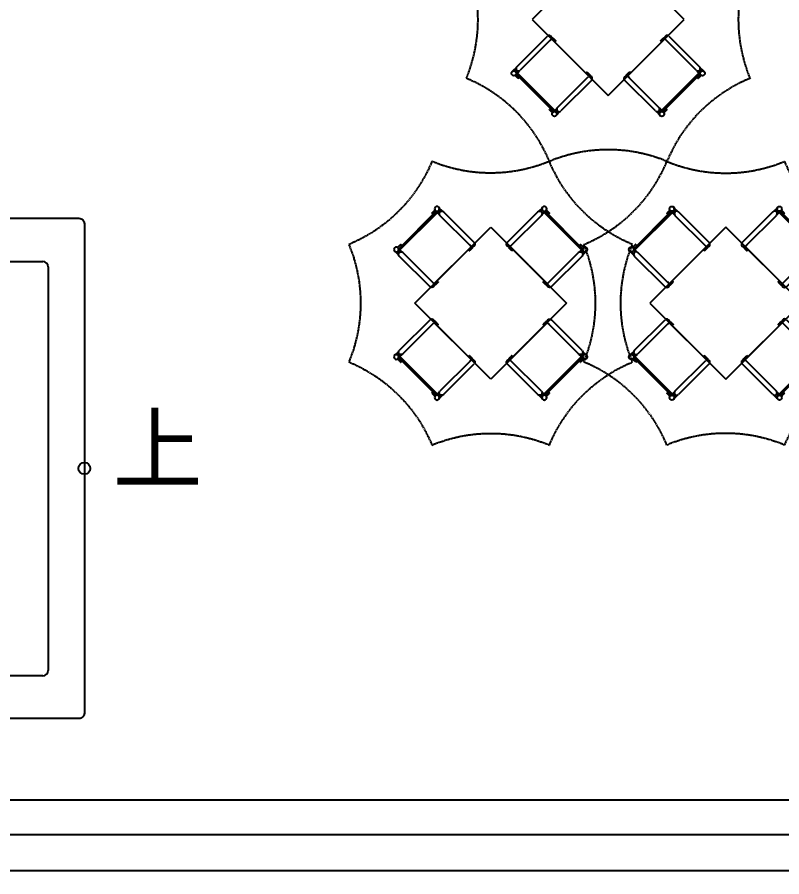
# Model space of a CAD drawing. Header units: millimetres. Extents: x -6033 to 120673, y -4970 to 90533.
# Drawn here: x 48032 to 55005, y 49717 to 57557 of the extents above; entities that cross this region are included whole.
import ezdxf

# ---------------------------------------------------------------- set-up
doc = ezdxf.new("R2010")
doc.units = ezdxf.units.MM
doc.linetypes.add('I-AR$0$ACAD_ISO02W100', pattern=[15, 12, -3])
for name, color, linetype in [('I-AR$0$A-stairs', 2, 'Continuous'), ('I-AR$0$FF-活动家具', 1, 'Continuous'), ('I-AR$0$ID-TEXT-HEADING-3', 3, 'Continuous'), ('I-AR$0$L-ELEV-MARK', 253, 'Continuous')]:
    doc.layers.add(name, color=color, linetype=linetype)
doc.layers.add('I-AR$0$I-SCOPE', color=252, linetype='Continuous', lineweight=35)
doc.styles.add('I-AR$0$MtXpl_', font='SimSun.ttf')

# ---------------------------------------------------------------- blocks, each defined once
blk = doc.blocks.new('I-AR$0$A$C5e96f56e')
at = {"layer": 'I-AR$0$L-ELEV-MARK', "color": 252, "linetype": 'I-AR$0$ACAD_ISO02W100'}
for centre, start, end in [((-989.9, 2389.9), 270, 315), ((989.9, 2389.9), 225, 270), ((-2389.9, 989.9), 315, 0), ((2389.9, 989.9), 180, 225), ((-2389.9, -989.9), 0, 45), ((2389.9, -989.9), 135, 180), ((-989.9, -2389.9), 45, 90), ((989.9, -2389.9), 90, 135)]:
    blk.add_arc(centre, 1400, start, end, dxfattribs=at)
blk = doc.blocks.new('I-AR$0$SGDFHGDH')
at = {"layer": 'I-AR$0$FF-活动家具', "lineweight": -3}
for p, q in [((270446.6, 260242.4), (270446.6, 260201.1)), ((270451.6, 260207.6), (270451.6, 260234.8)), ((270481.6, 260230.2), (270481.6, 260236.1)), ((270481.6, 260207.6), (270481.6, 260227.2)), ((270487.9, 260246.6), (270487.9, 260241.9)), ((270969.8, 260241.9), (270487.9, 260241.9)), ((270487.9, 260241.9), (270487.9, 260230.2)), ((270487.9, 260227.2), (270487.9, 260198.1)), ((270487.9, 260218.9), (270487.9, 260198.1)), ((270527.9, 260241.9), (270527.9, 260256.9)), ((270929.8, 260256.9), (270929.8, 260241.9)), ((270969.8, 260241.9), (270969.8, 260246.9)), ((270969.8, 260241.9), (270969.8, 260230.2)), ((270969.8, 260227.2), (270969.8, 260198.1)), ((270969.8, 260198.1), (270969.8, 260218.9)), ((270976.1, 260230.2), (270976.1, 260236.2)), ((270976.1, 260207.6), (270976.1, 260227.2)), ((270991.2, 260230.2), (270991.2, 260230.2)), ((271006.1, 260207.6), (271006.1, 260234.8)), ((271011.1, 260201.1), (271011.1, 260242.4)), ((270444.1, 259794.8), (270444.1, 260190.8)), ((270489.1, 260190.8), (270489.1, 259794.8)), ((270968.6, 259794.8), (270968.6, 260190.8)), ((271013.6, 260190.8), (271013.6, 259794.8)), ((271218.9, 259787.3), (270238.9, 259787.3)), ((270238.9, 259787.3), (270238.9, 258807.3)), ((270487.9, 259787.3), (270487.9, 259772.3)), ((270487.9, 259787.3), (270969.8, 259787.3)), ((270527.9, 259772.3), (270527.9, 259787.3)), ((270929.8, 259787.3), (270929.8, 259772.3)), ((270967.8, 259787.3), (270967.8, 259810.6)), ((270969.8, 259772.3), (270969.8, 259787.5)), ((271218.9, 258807.3), (271218.9, 259787.3)), ((269783.8, 259579.6), (269825.1, 259579.6)), ((270231.4, 259582.1), (269835.4, 259582.1)), ((271226.4, 259582.1), (271622.4, 259582.1)), ((271673.9, 259579.6), (271632.7, 259579.6)), ((269779.6, 259538.3), (269784.3, 259538.3)), ((269784.3, 259538.3), (269796, 259538.3)), ((269784.3, 259056.3), (269784.3, 259538.3)), ((269796, 259544.6), (269790.1, 259544.6)), ((269818.6, 259574.6), (269791.3, 259574.6)), ((269818.6, 259544.6), (269799, 259544.6)), ((269799, 259538.3), (269828.1, 259538.3)), ((269807.3, 259538.3), (269828.1, 259538.3)), ((269835.4, 259537.1), (270231.4, 259537.1)), ((270238.9, 259538.3), (270238.9, 259056.3)), ((270238.9, 259538.3), (270253.9, 259538.3)), ((271218.9, 259538.3), (271203.9, 259538.3)), ((271218.9, 259538.3), (271218.9, 259056.3)), ((271622.4, 259537.1), (271226.4, 259537.1)), ((271650.4, 259538.3), (271629.6, 259538.3)), ((271658.7, 259538.3), (271629.6, 259538.3)), ((271639.1, 259574.6), (271666.4, 259574.6)), ((271639.1, 259544.6), (271658.7, 259544.6)), ((271661.7, 259544.6), (271667.6, 259544.6)), ((271673.4, 259538.3), (271661.7, 259538.3)), ((271678.2, 259538.3), (271673.4, 259538.3)), ((271673.4, 259056.3), (271673.4, 259538.3)), ((269784.3, 259498.3), (269769.3, 259498.3)), ((270253.9, 259498.3), (270238.9, 259498.3)), ((271203.9, 259498.3), (271218.9, 259498.3)), ((271673.4, 259498.3), (271688.4, 259498.3)), ((269769.3, 259096.3), (269784.3, 259096.3)), ((269784.3, 259056.3), (269779.3, 259056.3)), ((269784.3, 259056.3), (269796, 259056.3)), ((269796, 259050), (269790, 259050)), ((269796, 259035), (269796, 259035)), ((269799, 259056.3), (269828.1, 259056.3)), ((269818.6, 259050), (269799, 259050)), ((269828.1, 259056.3), (269807.3, 259056.3)), ((270231.4, 259057.5), (269835.4, 259057.5)), ((270238.9, 259058.3), (270215.6, 259058.3)), ((270253.9, 259056.3), (270238.6, 259056.3)), ((270238.9, 259096.3), (270253.9, 259096.3)), ((271218.9, 259096.3), (271203.9, 259096.3)), ((271203.9, 259056.3), (271219.1, 259056.3)), ((271218.9, 259058.3), (271242.2, 259058.3)), ((271226.4, 259057.5), (271622.4, 259057.5)), ((271629.6, 259056.3), (271650.4, 259056.3)), ((271658.7, 259056.3), (271629.6, 259056.3)), ((271639.1, 259050), (271658.7, 259050)), ((271673.4, 259056.3), (271661.7, 259056.3)), ((271661.7, 259050), (271667.7, 259050)), ((271661.7, 259035), (271661.7, 259035)), ((271688.4, 259096.3), (271673.4, 259096.3)), ((271673.4, 259056.3), (271678.4, 259056.3)), ((269825.1, 259015), (269783.8, 259015)), ((269818.6, 259020), (269791.3, 259020)), ((269835.4, 259012.5), (270231.4, 259012.5)), ((271622.4, 259012.5), (271226.4, 259012.5)), ((271632.7, 259015), (271673.9, 259015)), ((271639.1, 259020), (271666.4, 259020)), ((270238.9, 258807.3), (271218.9, 258807.3)), ((270444.1, 258799.8), (270444.1, 258403.8)), ((270487.9, 258807.3), (270487.9, 258822.3)), ((270487.9, 258807.3), (270969.8, 258807.3)), ((270489.1, 258403.8), (270489.1, 258799.8)), ((270527.9, 258822.3), (270527.9, 258807.3)), ((270929.8, 258807.3), (270929.8, 258822.3)), ((270967.8, 258807.3), (270967.8, 258784)), ((270968.6, 258799.8), (270968.6, 258403.8)), ((270969.8, 258822.3), (270969.8, 258807.1)), ((271013.6, 258403.8), (271013.6, 258799.8)), ((270446.6, 258352.3), (270446.6, 258393.5)), ((270451.6, 258387.1), (270451.6, 258359.8)), ((270481.6, 258387.1), (270481.6, 258367.4)), ((270481.6, 258364.5), (270481.6, 258358.6)), ((270487.9, 258367.4), (270487.9, 258396.6)), ((270487.9, 258375.8), (270487.9, 258396.6)), ((270487.9, 258352.8), (270487.9, 258364.5)), ((270969.8, 258352.8), (270487.9, 258352.8)), ((270487.9, 258348), (270487.9, 258352.8)), ((270527.9, 258352.8), (270527.9, 258337.8)), ((270929.8, 258337.8), (270929.8, 258352.8)), ((270969.8, 258367.4), (270969.8, 258396.6)), ((270969.8, 258396.6), (270969.8, 258375.8)), ((270969.8, 258352.8), (270969.8, 258364.4)), ((270969.8, 258352.8), (270969.8, 258347.8)), ((270976.1, 258387.1), (270976.1, 258367.4)), ((270976.1, 258364.4), (270976.1, 258358.5)), ((270991.2, 258364.4), (270991.2, 258364.4)), ((271006.1, 258387.1), (271006.1, 258359.8)), ((271011.1, 258393.5), (271011.1, 258352.3))]:
    blk.add_line(p, q, dxfattribs=at)
at = {"layer": 'I-AR$0$FF-活动家具', "color": 8, "lineweight": -3}
for p, q in [((270466.6, 260230.2), (270991.2, 260230.2)), ((270469.6, 260227.2), (270988.2, 260227.2)), ((269796, 259559.6), (269796, 259035)), ((269799, 259556.6), (269799, 259038)), ((271658.7, 259556.6), (271658.7, 259038)), ((271661.7, 259559.6), (271661.7, 259035)), ((270466.6, 258364.5), (270991.2, 258364.4)), ((270469.6, 258367.4), (270988.2, 258367.4))]:
    blk.add_line(p, q, dxfattribs=at)
at = {"layer": 'I-AR$0$FF-活动家具', "lineweight": -3, "flags": 128}
for points in [[(270488.1, 260256.9), (270488.1, 260256.9), (270488.7, 260256.9), (270489.6, 260256.9), (270490.9, 260256.9), (270492.4, 260256.9), (270494.2, 260256.9), (270496.3, 260256.9), (270498.6, 260256.9), (270501, 260256.9), (270503.6, 260256.9), (270506.2, 260256.9), (270508.9, 260256.9), (270511.5, 260256.9), (270514.1, 260256.9), (270516.6, 260256.9), (270518.9, 260256.9), (270521.1, 260256.9), (270522.9, 260256.9), (270524.6, 260256.9), (270525.9, 260256.9), (270526.9, 260256.9), (270527.5, 260256.9), (270527.9, 260256.9), (270527.9, 260256.9)], [(270929.8, 260256.9), (270930, 260256.9), (270930.5, 260256.9), (270931.3, 260256.9), (270932.5, 260256.9), (270933.9, 260256.9), (270935.7, 260256.9), (270937.7, 260256.9), (270939.9, 260256.9), (270942.3, 260256.9), (270944.9, 260256.9), (270947.5, 260256.9), (270950.2, 260256.9), (270952.8, 260256.9), (270955.4, 260256.9), (270957.9, 260256.9), (270960.3, 260256.9), (270962.5, 260256.9), (270964.4, 260256.9), (270966.1, 260256.9), (270967.5, 260256.9), (270968.6, 260256.9), (270969.4, 260256.9), (270969.6, 260256.9)], [(270527.9, 259772.3), (270527.7, 259772.3), (270527.3, 259772.3), (270526.4, 259772.3), (270525.3, 259772.3), (270523.8, 259772.3), (270522, 259772.3), (270520, 259772.3), (270517.8, 259772.3), (270515.4, 259772.3), (270512.9, 259772.3), (270510.2, 259772.3), (270507.6, 259772.3), (270504.9, 259772.3), (270502.3, 259772.3), (270499.8, 259772.3), (270497.4, 259772.3), (270495.2, 259772.3), (270493.3, 259772.3), (270491.6, 259772.3), (270490.2, 259772.3), (270489.1, 259772.3), (270488.3, 259772.3), (270487.9, 259772.3), (270487.9, 259772.3)], [(270969.8, 259772.3), (270969.8, 259772.3), (270969.6, 259772.3), (270969, 259772.3), (270968.1, 259772.3), (270966.9, 259772.3), (270965.3, 259772.3), (270963.5, 259772.3), (270961.4, 259772.3), (270959.1, 259772.3), (270956.7, 259772.3), (270954.1, 259772.3), (270951.5, 259772.3), (270948.8, 259772.3), (270946.2, 259772.3), (270943.6, 259772.3), (270941.1, 259772.3), (270938.8, 259772.3), (270936.7, 259772.3), (270934.8, 259772.3), (270933.2, 259772.3), (270931.8, 259772.3), (270930.8, 259772.3), (270930.2, 259772.3), (270929.9, 259772.3), (270929.8, 259772.3)], [(271203.9, 259498.3), (271203.9, 259498.4), (271203.9, 259498.9), (271203.9, 259499.8), (271203.9, 259500.9), (271203.9, 259502.4), (271203.9, 259504.1), (271203.9, 259506.2), (271203.9, 259508.4), (271203.9, 259510.8), (271203.9, 259513.3), (271203.9, 259516), (271203.9, 259518.6), (271203.9, 259521.3), (271203.9, 259523.9), (271203.9, 259526.4), (271203.9, 259528.8), (271203.9, 259530.9), (271203.9, 259532.9), (271203.9, 259534.6), (271203.9, 259536), (271203.9, 259537.1), (271203.9, 259537.8), (271203.9, 259538.2), (271203.9, 259538.3)], [(271688.4, 259538.1), (271688.4, 259538.1), (271688.4, 259537.5), (271688.4, 259536.6), (271688.4, 259535.3), (271688.4, 259533.8), (271688.4, 259532), (271688.4, 259529.9), (271688.4, 259527.6), (271688.4, 259525.2), (271688.4, 259522.6), (271688.4, 259520), (271688.4, 259517.3), (271688.4, 259514.6), (271688.4, 259512), (271688.4, 259509.6), (271688.4, 259507.2), (271688.4, 259505.1), (271688.4, 259503.2), (271688.4, 259501.6), (271688.4, 259500.3), (271688.4, 259499.3), (271688.4, 259498.6), (271688.4, 259498.3), (271688.4, 259498.3)], [(271203.9, 259056.3), (271203.9, 259056.3), (271203.9, 259056.6), (271203.9, 259057.1), (271203.9, 259058.1), (271203.9, 259059.3), (271203.9, 259060.9), (271203.9, 259062.7), (271203.9, 259064.8), (271203.9, 259067), (271203.9, 259069.5), (271203.9, 259072), (271203.9, 259074.7), (271203.9, 259077.4), (271203.9, 259080), (271203.9, 259082.6), (271203.9, 259085.1), (271203.9, 259087.4), (271203.9, 259089.5), (271203.9, 259091.4), (271203.9, 259093), (271203.9, 259094.3), (271203.9, 259095.3), (271203.9, 259096), (271203.9, 259096.3), (271203.9, 259096.3)], [(271688.4, 259096.3), (271688.4, 259096.2), (271688.4, 259095.7), (271688.4, 259094.9), (271688.4, 259093.7), (271688.4, 259092.3), (271688.4, 259090.5), (271688.4, 259088.5), (271688.4, 259086.3), (271688.4, 259083.9), (271688.4, 259081.3), (271688.4, 259078.7), (271688.4, 259076), (271688.4, 259073.4), (271688.4, 259070.8), (271688.4, 259068.2), (271688.4, 259065.9), (271688.4, 259063.7), (271688.4, 259061.7), (271688.4, 259060.1), (271688.4, 259058.7), (271688.4, 259057.6), (271688.4, 259056.8), (271688.4, 259056.5)]]:
    blk.add_lwpolyline(points, dxfattribs=at)
at = {"layer": 'I-AR$0$FF-活动家具', "lineweight": -3}
for points in [[(269769.3, 259538.1), (269769.3, 259538.1), (269769.3, 259537.5), (269769.3, 259536.6), (269769.3, 259535.3), (269769.3, 259533.8), (269769.3, 259532), (269769.3, 259529.9), (269769.3, 259527.6), (269769.3, 259525.2), (269769.3, 259522.6), (269769.3, 259520), (269769.3, 259517.3), (269769.3, 259514.6), (269769.3, 259512), (269769.3, 259509.6), (269769.3, 259507.2), (269769.3, 259505.1), (269769.3, 259503.2), (269769.3, 259501.6), (269769.3, 259500.3), (269769.3, 259499.3), (269769.3, 259498.6), (269769.3, 259498.3), (269769.3, 259498.3)], [(270253.9, 259498.3), (270253.9, 259498.4), (270253.9, 259498.9), (270253.9, 259499.8), (270253.9, 259500.9), (270253.9, 259502.4), (270253.9, 259504.1), (270253.9, 259506.2), (270253.9, 259508.4), (270253.9, 259510.8), (270253.9, 259513.3), (270253.9, 259516), (270253.9, 259518.6), (270253.9, 259521.3), (270253.9, 259523.9), (270253.9, 259526.4), (270253.9, 259528.8), (270253.9, 259530.9), (270253.9, 259532.9), (270253.9, 259534.6), (270253.9, 259536), (270253.9, 259537.1), (270253.9, 259537.8), (270253.9, 259538.2), (270253.9, 259538.3)], [(269769.3, 259096.3), (269769.3, 259096.2), (269769.3, 259095.7), (269769.3, 259094.9), (269769.3, 259093.7), (269769.3, 259092.3), (269769.3, 259090.5), (269769.3, 259088.5), (269769.3, 259086.3), (269769.3, 259083.9), (269769.3, 259081.3), (269769.3, 259078.7), (269769.3, 259076), (269769.3, 259073.4), (269769.3, 259070.8), (269769.3, 259068.2), (269769.3, 259065.9), (269769.3, 259063.7), (269769.3, 259061.7), (269769.3, 259060.1), (269769.3, 259058.7), (269769.3, 259057.6), (269769.3, 259056.8), (269769.3, 259056.5)], [(270253.9, 259056.3), (270253.9, 259056.3), (270253.9, 259056.6), (270253.9, 259057.1), (270253.9, 259058.1), (270253.9, 259059.3), (270253.9, 259060.9), (270253.9, 259062.7), (270253.9, 259064.8), (270253.9, 259067), (270253.9, 259069.5), (270253.9, 259072), (270253.9, 259074.7), (270253.9, 259077.4), (270253.9, 259080), (270253.9, 259082.6), (270253.9, 259085.1), (270253.9, 259087.4), (270253.9, 259089.5), (270253.9, 259091.4), (270253.9, 259093), (270253.9, 259094.3), (270253.9, 259095.3), (270253.9, 259096), (270253.9, 259096.3), (270253.9, 259096.3)], [(270527.9, 258822.3), (270527.7, 258822.3), (270527.3, 258822.3), (270526.4, 258822.3), (270525.3, 258822.3), (270523.8, 258822.3), (270522, 258822.3), (270520, 258822.3), (270517.8, 258822.3), (270515.4, 258822.3), (270512.9, 258822.3), (270510.2, 258822.3), (270507.6, 258822.3), (270504.9, 258822.3), (270502.3, 258822.3), (270499.8, 258822.3), (270497.4, 258822.3), (270495.2, 258822.3), (270493.3, 258822.3), (270491.6, 258822.3), (270490.2, 258822.3), (270489.1, 258822.3), (270488.3, 258822.3), (270487.9, 258822.3), (270487.9, 258822.3)], [(270969.8, 258822.3), (270969.8, 258822.3), (270969.6, 258822.3), (270969, 258822.3), (270968.1, 258822.3), (270966.9, 258822.3), (270965.3, 258822.3), (270963.5, 258822.3), (270961.4, 258822.3), (270959.1, 258822.3), (270956.7, 258822.3), (270954.1, 258822.3), (270951.5, 258822.3), (270948.8, 258822.3), (270946.2, 258822.3), (270943.6, 258822.3), (270941.1, 258822.3), (270938.8, 258822.3), (270936.7, 258822.3), (270934.8, 258822.3), (270933.2, 258822.3), (270931.8, 258822.3), (270930.8, 258822.3), (270930.2, 258822.3), (270929.9, 258822.3), (270929.8, 258822.3)], [(270488.1, 258337.8), (270488.1, 258337.8), (270488.7, 258337.8), (270489.6, 258337.8), (270490.9, 258337.8), (270492.4, 258337.8), (270494.2, 258337.8), (270496.3, 258337.8), (270498.6, 258337.8), (270501, 258337.8), (270503.6, 258337.8), (270506.2, 258337.8), (270508.9, 258337.8), (270511.5, 258337.8), (270514.1, 258337.8), (270516.6, 258337.8), (270518.9, 258337.8), (270521.1, 258337.8), (270522.9, 258337.8), (270524.6, 258337.8), (270525.9, 258337.8), (270526.9, 258337.8), (270527.5, 258337.8), (270527.9, 258337.8), (270527.9, 258337.8)], [(270929.8, 258337.8), (270930, 258337.8), (270930.5, 258337.8), (270931.3, 258337.8), (270932.5, 258337.8), (270933.9, 258337.8), (270935.7, 258337.8), (270937.7, 258337.8), (270939.9, 258337.8), (270942.3, 258337.8), (270944.9, 258337.8), (270947.5, 258337.8), (270950.2, 258337.8), (270952.8, 258337.8), (270955.4, 258337.8), (270957.9, 258337.8), (270960.3, 258337.8), (270962.5, 258337.8), (270964.4, 258337.8), (270966.1, 258337.8), (270967.5, 258337.8), (270968.6, 258337.8), (270969.4, 258337.8), (270969.6, 258337.8)]]:
    blk.add_lwpolyline(points, dxfattribs=at)
for centre in [(270466.6, 260252.2), (270991.2, 260252.2), (269774, 259559.6), (271683.7, 259559.6), (269774, 259035), (271683.7, 259035), (270466.6, 258342.5), (270991.2, 258342.5)]:
    blk.add_circle(centre, 22, dxfattribs=at)
for centre, radius, start, end in [((270466.6, 260190.8), 22.5, 0, 180), ((270469.6, 260252.2), 25, 180, 269.99965), ((270991.1, 260190.8), 22.5, 0, 180), ((270988.2, 260252.2), 25, 270.00035, 0), ((270466.6, 259794.8), 22.5, 180, 0), ((270991.1, 259794.8), 22.5, 180, 0), ((269774, 259556.6), 25, 0.00035, 90), ((269835.4, 259559.6), 22.5, 90, 270), ((270231.4, 259559.6), 22.5, 270, 90), ((271226.4, 259559.6), 22.5, 90, 270), ((271622.4, 259559.6), 22.5, 270, 90), ((271683.7, 259556.6), 25, 90, 179.99965), ((269774, 259038), 25, 270, 359.99965), ((269835.4, 259035), 22.5, 90, 270), ((270231.4, 259035), 22.5, 270, 90), ((271226.4, 259035), 22.5, 90, 270), ((271622.4, 259035), 22.5, 270, 90), ((271683.7, 259038), 25, 180.00035, 270), ((270466.6, 258799.8), 22.5, 0, 180), ((270991.1, 258799.8), 22.5, 0, 180), ((270466.6, 258403.8), 22.5, 180, 0), ((270991.1, 258403.8), 22.5, 180, 0), ((270469.6, 258342.5), 25, 90.00035, 180), ((270988.2, 258342.5), 25, 0, 89.99965)]:
    blk.add_arc(centre, radius, start, end, dxfattribs=at)
blk = doc.blocks.new('I-AR')
at = {"layer": 'I-AR$0$I-SCOPE'}
h = blk.add_hatch(dxfattribs=at)
h.set_pattern_fill('ANSI31', color=256, scale=200)
h.paths.add_polyline_path([(63300, 72640), (66630, 72640), (66630, 70889.4), (90600, 70890), (90600, 66390), (96650, 66390), (96650, 24876.4), (18340, 24876.4), (18340, 66390), (48090, 66390), (48090, 72640), (51400, 72640), (51400, 72649.9), (52869.5, 72649.9), (52869.5, 72640), (55240, 72640), (55240, 72790), (59460, 72790), (59460, 72640), (61830.5, 72640), (61830.5, 72649.9), (63300, 72649.9)], flags=16)
h.paths.add_polyline_path([(7330, 0), (7330, -1770), (11180, -1770), (11180, 0), (18450, 0), (18450, 2900), (27550, 2900), (27550, 18090), (37037.3, 18090), (37037.3, 17350), (96200, 17350), (96200, 18120), (114640, 18120), (114640, 84500), (0, 84500), (0, 0)])
at = {"layer": 'I-AR$0$A-stairs'}
for p, q in [((47950.3, 55329.4), (48265.5, 55329.4)), ((48315.5, 55279.4), (48315.5, 51599.6)), ((48265.5, 51549.6), (47832.7, 51549.6)), ((47514.5, 50418), (57369.3, 50418)), ((47514.5, 50103), (57369.3, 50103)), ((47514.5, 49773), (57369.3, 49773))]:
    blk.add_line(p, q, dxfattribs=at)
blk.add_lwpolyline([(47651, 55722.5), (48595.5, 55722.5, -0.414214), (48645.5, 55672.5), (48645.5, 51210.1, -0.414214), (48595.5, 51160.1), (47141.1, 51160.1, -0.414214), (46941.1, 51360.1), (46941.1, 51755.5)], format="xyb", dxfattribs=at)
for centre, start, end in [((48265.5, 55279.4), 0, 90), ((48265.5, 51599.6), 270, 0)]:
    blk.add_arc(centre, 50, start, end, dxfattribs=at)
at = {"layer": 'I-AR$0$L-ELEV-MARK'}
blk.add_lwpolyline([(48645.5, 53441.3, 0, 0, 0), (47950.3, 53441.3, 0, 0, -0.19822), (44930, 54605.7, 0, 80, 0), (45160, 54413.1, 0, 0, 0)], format="xyseb", dxfattribs=at)
blk.add_circle((48645.5, 53441.3), 53.9, dxfattribs=at)
at = {"layer": 'I-AR$0$FF-活动家具', "lineweight": -3, "rotation": 225.0000000000001}
for p in [(61504.8, 432319.8), (62576.4, 429733)]:
    blk.add_blockref('I-AR$0$SGDFHGDH', p, dxfattribs=at)
at = {"layer": 'I-AR$0$FF-活动家具', "lineweight": -3, "xscale": -1, "rotation": 134.9999999999999}
blk.add_blockref('I-AR$0$SGDFHGDH', (44266.7, 429733), dxfattribs=at)
at = {"layer": 'I-AR$0$L-ELEV-MARK', "rotation": 157.5}
for p in [(53421.5, 57534.7), (54493, 54947.9)]:
    blk.add_blockref('I-AR$0$A$C5e96f56e', p, dxfattribs=at)
at = {"layer": 'I-AR$0$L-ELEV-MARK', "xscale": -1, "rotation": 202.4999999999999}
blk.add_blockref('I-AR$0$A$C5e96f56e', (52350, 54947.9), dxfattribs=at)
at = {"layer": 'I-AR$0$ID-TEXT-HEADING-3', "style": 'I-AR$0$MtXpl_'}
blk.add_text('上', height=600, dxfattribs=at).set_placement((48904.7, 53320.3))

msp = doc.modelspace()

# ---------------------------------------------------------------- block references
msp.add_blockref('I-AR', (0, 0))

doc.saveas('drawing.dxf')
